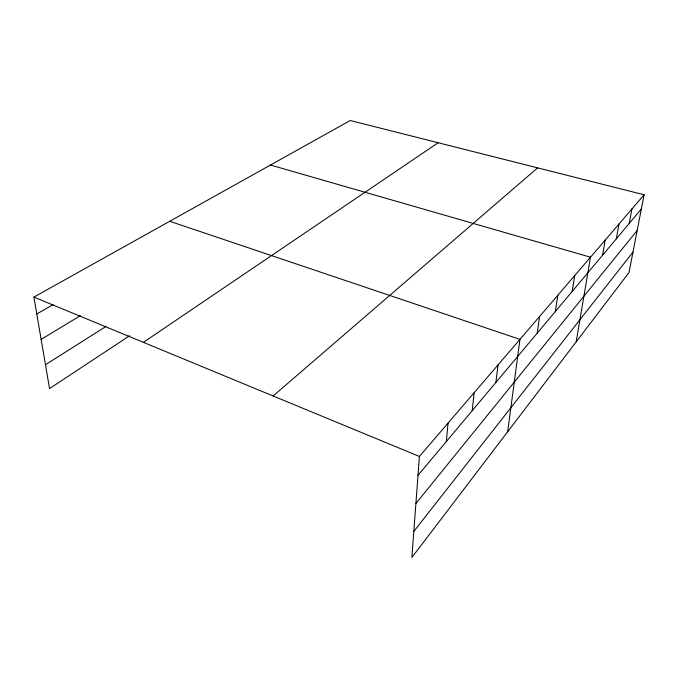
<?xml version="1.0" encoding="UTF-8"?>
<svg xmlns="http://www.w3.org/2000/svg" width="678" height="678" viewBox="0 0 678 678"><rect width="100%" height="100%" fill="white"/><g stroke="black" fill="none" stroke-linecap="round" stroke-linejoin="round"><path stroke-width="1.02" d="M644.1 194.772L419.411 456.455L411.868 557.477L629.015 272.531L644.1 194.772L350.238 120.523L33.9 297.091L49.545 388.579L129.71 335.703M446.344 441.522L448.039 423.114M472.202 410.69L474.134 392.723M495.889 382.434L498.016 364.908M507.661 431.776L519.95 339.364L169.729 221.274M537.205 333.178L539.595 316.482M555.316 311.575L557.808 295.277M572.156 291.489L574.724 275.565M576.19 341.839L590.496 257.199L270.471 165.042M602.547 255.259L605.225 240.046M616.294 238.859L619.006 223.994M629.201 223.469L631.947 208.926M413.809 531.425L632.981 252.089M415.894 503.508L637.167 230.495M418.004 475.32L641.337 208.994M273.124 395.986L537.62 167.864M143.397 342.356L438.158 142.736M45.468 364.747L105.904 326.499M41.138 339.398L80.394 315.651M36.79 313.982L53.172 304.541M33.9 297.091L419.411 456.455"/></g></svg>
